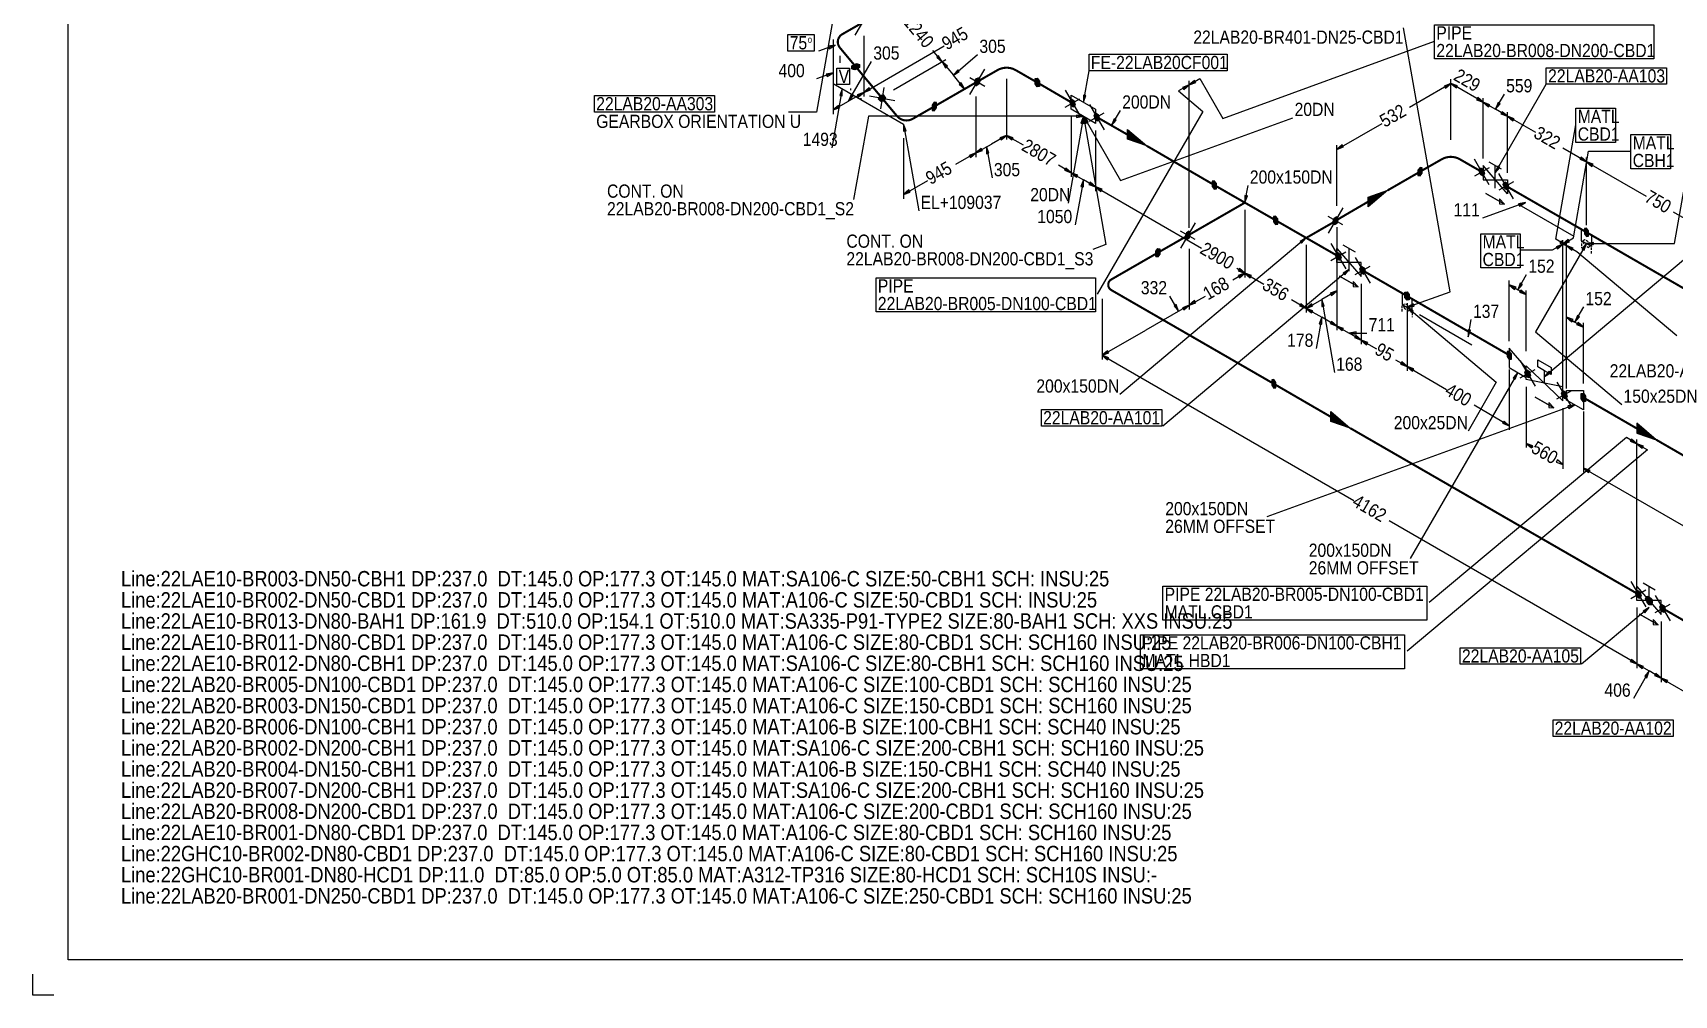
# Model space of a CAD drawing. Extents: x 0 to 841, y 0 to 594.
# Drawn here: x 0 to 465.6, y 0 to 273.1 of the extents above; entities that cross this region are included whole.
import ezdxf

# ---------------------------------------------------------------- set-up
doc = ezdxf.new("R2010")
doc.units = 0
doc.linetypes.add('GT100', pattern=[1, 0.666667, -0.333333])
doc.layers.add('TEE_150', color=7, linetype='Continuous')
doc.layers.add('TEE_200', color=7, linetype='Continuous')
doc.styles.add('ARIAL', font='arial.ttf')

msp = doc.modelspace()

# ---------------------------------------------------------------- linework, layer by layer
at = {"layer": 'ARROW', "color": 7}
for p, q in [((225.6, 269.3), (225.9, 268.6)), ((256.9, 266.6), (256.4, 266.2)), ((225, 261.4), (225.3, 260.7)), ((258.9, 263.2), (259.4, 263.6)), ((262.8, 262.1), (262.4, 262.6)), ((237.6, 256.9), (237.2, 257.5)), ((263.3, 258.9), (262.8, 258.5)), ((326.1, 257.6), (326.5, 257)), ((329.9, 259), (329.5, 259.6)), ((400.3, 258), (400.7, 257.4)), ((403.8, 257.5), (404.1, 258.1)), ((228.9, 251.9), (228.5, 252.5)), ((228.9, 255.3), (229.6, 255.2)), ((232.7, 255.2), (232.1, 255.6)), ((233.8, 255.5), (234.2, 254.9)), ((298.7, 255.3), (298, 255.4)), ((409.9, 254.7), (409.5, 254.1)), ((412.9, 252.1), (413.3, 252.7)), ((416.2, 252.9), (415.6, 253.3)), ((296, 249.7), (296, 249.1)), ((297.3, 247.5), (298, 247.4)), ((298, 247.4), (298.7, 247.5)), ((298.7, 247.5), (299.3, 247.9)), ((307.3, 248.3), (306.7, 248.7)), ((416.8, 250.7), (416.4, 250.1)), ((419.8, 248.1), (420.2, 248.7)), ((247, 245.2), (247.7, 245.3)), ((274.3, 243.3), (274.7, 242.7)), ((277.7, 242.7), (278.1, 243.3)), ((265.6, 238.3), (266, 237.7)), ((269.4, 239.7), (269, 240.3)), ((270.5, 238.8), (271.2, 238.9)), ((371.8, 240.7), (371.4, 241.3)), ((439.2, 237.8), (438.8, 237.2)), ((293, 234.7), (292.6, 234.1)), ((416.1, 234.9), (415.5, 235.3)), ((442.2, 235.2), (442.6, 235.8)), ((248.9, 227.9), (248.5, 228.5)), ((296, 232.1), (296.4, 232.7)), ((297.3, 229.5), (298, 229.4)), ((299.9, 230.7), (299.5, 230.1)), ((302.9, 228.1), (303.3, 228.7)), ((344.5, 226.8), (343.8, 226.9)), ((421.4, 224.6), (421.7, 223.9)), ((435.9, 213.8), (435.5, 214.4)), ((359.5, 213.9), (359.9, 213.4)), ((432.1, 212.4), (432.5, 211.8)), ((433.5, 214), (433.1, 213.4)), ((436.5, 211.4), (436.9, 212)), ((439.4, 211.8), (440, 211.4)), ((442.7, 213), (442.7, 213.6)), ((342.3, 206.2), (341.9, 205.6)), ((371.7, 204.9), (372.1, 204.4)), ((341.9, 204.2), (342.3, 203.6)), ((345.3, 203.6), (345.7, 204.2)), ((420.3, 200.3), (420.7, 200.9)), ((422.5, 201.7), (421.9, 202.1)), ((324.3, 196), (323.7, 195.6)), ((329.9, 196.5), (329.5, 197.1)), ((359.7, 196.2), (359.3, 195.6)), ((363.1, 195.6), (362.7, 196.2)), ((368, 199.2), (368.4, 198.6)), ((391.8, 195.5), (391.5, 196.2)), ((422.1, 200.1), (421.7, 199.5)), ((326.1, 195.1), (326.5, 194.5)), ((362.7, 193.6), (363.1, 194.2)), ((365.6, 195.4), (366.3, 195.5)), ((368.4, 191.2), (368, 190.6)), ((391.1, 193.7), (391.5, 194.2)), ((436.5, 191.1), (436.9, 191.7)), ((438.3, 190.9), (437.9, 190.3)), ((438.7, 192.5), (438.1, 192.9)), ((364.9, 190.5), (365.6, 190.4)), ((371.4, 188.6), (371.8, 189.2)), ((375.3, 187.2), (374.9, 186.6)), ((375.4, 187.6), (375.4, 188.2)), ((407.8, 188.7), (407.1, 188.8)), ((305.2, 182.3), (304.8, 182.9)), ((378.3, 184.6), (378.7, 185.2)), ((304.8, 180.3), (305.2, 180.9)), ((388.3, 179.7), (387.9, 179.1)), ((391.3, 177.1), (391.7, 177.7)), ((430.5, 176.6), (430.1, 177.1)), ((419.9, 175.2), (420.5, 174.8)), ((435.4, 167.2), (435.7, 166.5)), ((417.3, 162.9), (416.9, 162.3)), ((425.1, 155.3), (425.5, 155.9)), ((453.5, 157.8), (453.1, 157.2)), ((456.5, 155.2), (456.9, 155.8)), ((432.5, 151.9), (432.1, 151.3)), ((441.3, 148.3), (441.7, 148.9)), ((456.8, 109), (457.2, 108.5)), ((453.5, 95.3), (453.1, 94.7)), ((456.5, 92.7), (456.9, 93.3)), ((457.2, 90.5), (457.8, 90.1)), ((460.4, 91.3), (460, 90.7)), ((463.4, 88.7), (463.8, 89.3))]:
    msp.add_line(p, q, dxfattribs=at)
at = {"layer": 'ELBO', "color": 3, "const_width": 0.6, "flags": 128}
for points in [[(229.6, 272.7, 0.461677), (228.9, 268.9)], [(273.6, 262.5, -0.267941), (278.8, 262.5)], [(245.1, 249.5, 0.363175), (249.6, 248.7)], [(404.8, 237.2, 0.267941), (399.6, 237.2)], [(305.9, 203.1, 0.57736), (305.9, 200.1)]]:
    msp.add_lwpolyline(points, format="xyb", dxfattribs=at)
at = {"layer": 'FLOW', "color": 2, "flags": 128}
for points in [[(412.1, 227.5), (417.4, 224.5), (416, 226), (416, 224.6), (417.4, 224.5), (412.1, 227.5)], [(370.6, 204), (375.9, 201), (374.5, 202.5), (374.5, 201.1), (375.9, 201), (370.6, 204)], [(426.1, 169.7), (431.4, 166.7), (430, 168.2), (430, 166.8), (431.4, 166.7), (426.1, 169.7)], [(455.7, 108.1), (461, 105.1), (459.6, 106.6), (459.6, 105.2), (461, 105.1), (455.7, 108.1)]]:
    msp.add_lwpolyline(points, dxfattribs=at)
at = {"layer": 'GT_1', "flags": 128}
for points in [[(236.4, 330.4), (222.3, 250.6), (214.3, 250.6)], [(331, 260.1), (337.5, 248.8), (397.6, 270.7)], [(389.8, 195.2), (402, 199.6), (388.8, 274.5)], [(225.9, 268.6), (227.6, 269.6), (225.6, 269.3)], [(256.4, 266.2), (257.9, 264.9), (256.9, 266.6)], [(225.3, 260.7), (227, 261.7), (225, 261.4)], [(259.4, 263.6), (257.9, 264.9), (258.9, 263.2)], [(262.4, 262.6), (261.1, 261.1), (262.8, 262.1)], [(440.7, 213.3), (465.7, 213.3), (474.7, 264.5)], [(229.6, 255.2), (229.6, 257.2), (228.9, 255.3)], [(234.2, 254.9), (235.7, 256.2), (233.8, 255.5)], [(237.2, 257.5), (235.7, 256.2), (237.6, 256.9)], [(262.8, 258.5), (264.3, 257.2), (263.3, 258.9)], [(325, 256.6), (331.9, 250.8), (301.9, 198.9)], [(326.5, 257), (328, 258.3), (326.1, 257.6)], [(329.5, 259.6), (328, 258.3), (329.9, 259)], [(400.7, 257.4), (402.2, 258.7), (400.3, 258)], [(404.1, 258.1), (402.2, 258.7), (403.8, 257.5)], [(228.5, 252.5), (227, 251.2), (228.9, 251.9)], [(232.1, 255.6), (231.4, 253.7), (232.7, 255.2)], [(298, 255.4), (298, 253.4), (298.7, 255.3)], [(409.5, 254.1), (411.4, 253.4), (409.9, 254.7)], [(413.3, 252.7), (411.4, 253.4), (412.9, 252.1)], [(415.6, 253.3), (414.9, 251.4), (416.2, 252.9)], [(298, 249.4), (237, 249.4), (232.8, 225.8)], [(247.7, 245.3), (247, 247.2), (247, 245.2)], [(296, 249.1), (298, 249.4), (296, 249.7)], [(298, 247.4), (298, 249.4), (297.3, 247.5)], [(298.7, 247.5), (298, 249.4), (298, 247.4)], [(298, 249.4), (304.4, 213), (300.7, 211.6)], [(299.3, 247.9), (298, 249.4), (298.7, 247.5)], [(298, 249.4), (308.5, 231.2), (357.4, 249)], [(306.7, 248.7), (306, 246.8), (307.3, 248.3)], [(416.4, 250.1), (418.3, 249.4), (416.8, 250.7)], [(420.2, 248.7), (418.3, 249.4), (419.8, 248.1)], [(274.7, 242.7), (276.2, 244), (274.3, 243.3)], [(278.1, 243.3), (276.2, 244), (277.7, 242.7)], [(266, 237.7), (267.5, 239), (265.6, 238.3)], [(269, 240.3), (267.5, 239), (269.4, 239.7)], [(271.2, 238.9), (270.5, 240.8), (270.5, 238.8)], [(371.4, 241.3), (369.9, 240), (371.8, 240.7)], [(437, 214.9), (441.3, 239.5), (453.3, 239.5)], [(438.8, 237.2), (440.7, 236.5), (439.2, 237.8)], [(292.6, 234.1), (294.5, 233.4), (293, 234.7)], [(296.4, 232.7), (294.5, 233.4), (296, 232.1)], [(415.5, 235.3), (414.8, 233.4), (416.1, 234.9)], [(442.6, 235.8), (440.7, 236.5), (442.2, 235.2)], [(248.5, 228.5), (247, 227.2), (248.9, 227.9)], [(298, 229.4), (298, 231.4), (297.3, 229.5)], [(299.5, 230.1), (301.4, 229.4), (299.9, 230.7)], [(303.3, 228.7), (301.4, 229.4), (302.9, 228.1)], [(343.8, 226.9), (343.8, 224.9), (344.5, 226.8)], [(421.7, 223.9), (423.4, 224.9), (421.4, 224.6)], [(428.8, 175.6), (481.7, 220), (506.2, 199.4)], [(359.9, 213.4), (361.2, 214.9), (359.5, 213.9)], [(435.5, 214.4), (434, 213.1), (435.9, 213.8)], [(440.7, 213.3), (426.2, 188.2), (450.7, 167.6)], [(432.5, 211.8), (434, 213.1), (432.1, 212.4)], [(433.1, 213.4), (435, 212.7), (433.5, 214)], [(436.9, 212), (435, 212.7), (436.5, 211.4)], [(440, 211.4), (440.7, 213.3), (439.4, 211.8)], [(442.7, 213.6), (440.7, 213.3), (442.7, 213)], [(341.9, 205.6), (343.8, 204.9), (342.3, 206.2)], [(342.3, 203.6), (343.8, 204.9), (341.9, 204.2)], [(345.7, 204.2), (343.8, 204.9), (345.3, 203.6)], [(372.1, 204.4), (373.4, 205.9), (371.7, 204.9)], [(420.7, 200.9), (418.8, 201.6), (420.3, 200.3)], [(421.9, 202.1), (421.2, 200.2), (422.5, 201.7)], [(323.7, 195.6), (325, 194.1), (324.3, 196)], [(326.5, 194.5), (328, 195.8), (326.1, 195.1)], [(329.5, 197.1), (328, 195.8), (329.9, 196.5)], [(359.3, 195.6), (361.2, 194.9), (359.7, 196.2)], [(362.7, 196.2), (361.2, 194.9), (363.1, 195.6)], [(366.3, 195.5), (365.6, 197.4), (365.6, 195.4)], [(368.4, 198.6), (369.9, 199.9), (368, 199.2)], [(391.5, 196.2), (389.8, 195.2), (391.8, 195.5)], [(421.7, 199.5), (423.6, 198.8), (422.1, 200.1)], [(363.1, 194.2), (361.2, 194.9), (362.7, 193.6)], [(365.6, 190.4), (365.6, 192.4), (364.9, 190.5)], [(368, 190.6), (369.9, 189.9), (368.4, 191.2)], [(391.5, 194.2), (389.8, 195.2), (391.1, 193.7)], [(389.8, 195.2), (415.1, 174), (407.1, 160.1)], [(436.9, 191.7), (435, 192.4), (436.5, 191.1)], [(438.1, 192.9), (437.4, 191), (438.7, 192.5)], [(437.9, 190.3), (439.8, 189.6), (438.3, 190.9)], [(371.8, 189.2), (369.9, 189.9), (371.4, 188.6)], [(375.4, 188.2), (373.4, 187.9), (375.4, 187.6)], [(374.9, 186.6), (376.8, 185.9), (375.3, 187.2)], [(407.1, 188.8), (407.1, 186.8), (407.8, 188.7)], [(304.8, 182.9), (303.3, 181.6), (305.2, 182.3)], [(305.2, 180.9), (303.3, 181.6), (304.8, 180.3)], [(378.7, 185.2), (376.8, 185.9), (378.3, 184.6)], [(387.9, 179.1), (389.8, 178.4), (388.3, 179.7)], [(391.7, 177.7), (389.8, 178.4), (391.3, 177.1)], [(430.1, 177.1), (428.8, 175.6), (430.5, 176.6)], [(420.5, 174.8), (421.2, 176.7), (419.9, 175.2)], [(435.7, 166.5), (437.4, 167.5), (435.4, 167.2)], [(416.9, 162.3), (418.8, 161.6), (417.3, 162.9)], [(425.5, 155.9), (423.6, 156.6), (425.1, 155.3)], [(453.1, 157.2), (455, 156.5), (453.5, 157.8)], [(456.9, 155.8), (455, 156.5), (456.5, 155.2)], [(432.1, 151.3), (434, 150.6), (432.5, 151.9)], [(441.7, 148.9), (439.8, 149.6), (441.3, 148.3)], [(457.2, 108.5), (458.5, 110), (456.8, 109)], [(453.1, 94.7), (455, 94), (453.5, 95.3)], [(456.9, 93.3), (455, 94), (456.5, 92.7)], [(457.8, 90.1), (458.5, 92), (457.2, 90.5)], [(460, 90.7), (461.9, 90), (460.4, 91.3)], [(463.8, 89.3), (461.9, 90), (463.4, 88.7)], [(6, 0), (0, 0), (0, 6)]]:
    msp.add_lwpolyline(points, dxfattribs=at)
at = {"layer": 'MOV', "color": 2, "flags": 128}
msp.add_lwpolyline([(428.8, 173.6), (428.8, 177.2), (426.9, 178.3), (426.9, 180.3), (430.7, 178.1), (430.7, 176.1), (428.8, 177.2)], dxfattribs=at)
at = {"layer": 'OLET', "color": 2, "flags": 128}
for points in [[(440.7, 216.5), (442.1, 215.7), (442.1, 212.5), (439.3, 214.1), (439.3, 217.3), (440.7, 216.5)], [(389.8, 198.4), (388.4, 199.2), (388.4, 196), (391.2, 194.4), (391.2, 197.6), (389.8, 198.4)]]:
    msp.add_lwpolyline(points, dxfattribs=at)
at = {"layer": 'PIPE', "color": 3, "const_width": 0.6, "flags": 128}
for points in [[(235.7, 276.2), (229.6, 272.7)], [(228.9, 268.9), (233.4, 263.5)], [(233.4, 263.5), (240.6, 254.9)], [(267.5, 259), (273.6, 262.5)], [(278.8, 262.5), (284.9, 259)], [(255.7, 252.2), (267.5, 259)], [(284.9, 259), (294.5, 253.4)], [(240.6, 254.9), (245.1, 249.5)], [(249.6, 248.7), (255.7, 252.2)], [(301.4, 249.4), (310.5, 244.2)], [(316, 241), (335.1, 229.9)], [(399.6, 237.2), (393.5, 233.7)], [(411.4, 233.4), (404.8, 237.2)], [(393.5, 233.7), (384.3, 228.4)], [(440.7, 216.5), (418.3, 229.4)], [(378.8, 225.2), (369.9, 220)], [(328, 215.8), (319.1, 210.7)], [(481.2, 193.1), (440.7, 216.5)], [(319.1, 210.7), (305.9, 203.1)], [(376.8, 205.9), (389.8, 198.4)], [(305.9, 200.1), (352, 173.5)], [(389.8, 198.4), (418.8, 181.6)], [(352, 173.5), (368.2, 164.1)], [(455, 160.8), (439.8, 169.6)], [(373.7, 160.9), (455, 114)], [(518.1, 124.3), (460.5, 157.6)], [(461.9, 110), (508, 83.4)]]:
    msp.add_lwpolyline(points, dxfattribs=at)
at = {"layer": 'PL10', "color": 7, "flags": 128}
msp.add_lwpolyline([(458.5, 113), (459.2, 112.4), (459.3, 111.5), (459.2, 110.8), (458.5, 110.8), (457.8, 111.6), (457.4, 112.6), (457.8, 113.2), (458.5, 113), (458.5, 110.8)], dxfattribs=at)
at = {"layer": 'PL2', "color": 7, "flags": 128}
for points in [[(237.4, 279.6), (233.2, 272.4)], [(227, 271.2), (227, 258.7)], [(235.7, 272.2), (235.7, 255)], [(235.7, 272.2), (235.7, 255)], [(227.6, 269.6), (222.9, 267.9)], [(227, 267.2), (227, 250)], [(229, 264.6), (229, 266.6)], [(235.7, 256.2), (258.5, 269.4)], [(244.1, 256.9), (259, 265.5)], [(244.1, 256.9), (259, 265.5)], [(257.9, 264.9), (255.3, 268.1)], [(261.1, 261.1), (268, 266.9)], [(227, 261.7), (222.3, 260)], [(231.4, 253.7), (237.9, 265)], [(232.3, 263.6), (234.5, 263.6)], [(232.3, 263.4), (234.5, 263.4)], [(232.3, 263.2), (234.314, 263.2)], [(232.3, 263), (233.943, 263)], [(232.486, 263.8), (234.5, 263.8)], [(232.6, 262.8), (233.571, 262.8)], [(232.857, 264), (234.5, 264)], [(233.229, 264.2), (234.2, 264.2)], [(257.9, 264.9), (261.1, 261.1)], [(264.3, 257.2), (261.1, 261.1)], [(265.8, 255.6), (270, 262.8)], [(298, 253.4), (299.6, 262.3)], [(229.6, 257.2), (226.6, 240.5)], [(227, 258.7), (247, 247.2)], [(235.7, 256.2), (231.4, 253.7)], [(232, 256.8), (232, 257.3)], [(241.4, 257.6), (240.4, 251.5)], [(250.5, 249.2), (265.4, 257.8)], [(265.8, 260.4), (270, 258)], [(267.1, 258.8), (268.4, 258.8)], [(267.167, 259), (268.467, 259)], [(267.2, 258.6), (268.333, 258.6)], [(267.233, 259.2), (268.533, 259.2)], [(267.3, 259.4), (268.6, 259.4)], [(267.3, 258.4), (268.14, 258.4)], [(267.367, 259.6), (268.667, 259.6)], [(267.433, 259.8), (268.643, 259.8)], [(267.5, 260), (268.529, 260)], [(267.9, 260.2), (268.414, 260.2)], [(276.2, 260), (276.2, 242.8)], [(276.2, 260), (276.2, 242.8)], [(284.3, 260), (285.05, 260)], [(284.3, 259.8), (285.2, 259.8)], [(284.3, 259.6), (285.35, 259.6)], [(284.3, 259.4), (285.5, 259.4)], [(284.3, 259.2), (285.5, 259.2)], [(284.3, 259), (285.5, 259)], [(284.3, 258.8), (285.5, 258.8)], [(284.3, 258.6), (285.5, 258.6)], [(284.45, 258.4), (285.5, 258.4)], [(284.6, 258.2), (285.5, 258.2)], [(284.75, 258), (285.5, 258)], [(292.8, 256.8), (297, 249.6)], [(328, 258.3), (325, 256.6)], [(328, 258.3), (331, 260.1)], [(328, 217.8), (328, 259.5)], [(328, 217.8), (328, 259.5)], [(402.2, 258.7), (390.5, 251.9)], [(402.2, 242.7), (402.2, 259.9)], [(402.2, 242.7), (402.2, 259.9)], [(402.2, 258.7), (403.5, 258)], [(411.4, 253.4), (403.5, 258)], [(414.8, 233.4), (429.3, 258.5)], [(227, 251.2), (231.4, 253.7)], [(235, 254.1), (235, 254.6)], [(237.3, 255.2), (244.5, 253.9)], [(239.8, 254.4), (241.875, 254.4)], [(239.911, 254.6), (242, 254.6)], [(239.971, 254.2), (241.75, 254.2)], [(240.022, 254.8), (241.85, 254.8)], [(240.133, 255), (241.7, 255)], [(240.143, 254), (241.625, 254)], [(240.244, 255.2), (241.55, 255.2)], [(240.314, 253.8), (241.5, 253.8)], [(255.1, 252.6), (256.3, 252.6)], [(255.1, 252.4), (256.3, 252.4)], [(255.1, 252.2), (256.3, 252.2)], [(255.1, 252), (256.3, 252)], [(255.1, 251.8), (256.3, 251.8)], [(255.1, 251.6), (256.15, 251.6)], [(255.25, 252.8), (256.3, 252.8)], [(255.4, 253), (256.3, 253)], [(255.55, 253.2), (256.3, 253.2)], [(267.5, 255), (267.5, 237.8)], [(267.5, 255), (267.5, 237.8)], [(292.8, 252), (297, 254.4)], [(294.1, 253.6), (295.4, 253.6)], [(294.167, 253.4), (295.467, 253.4)], [(294.2, 253.8), (295.333, 253.8)], [(294.233, 253.2), (295.533, 253.2)], [(294.3, 254), (295.14, 254)], [(294.3, 253), (295.6, 253)], [(294.367, 252.8), (295.667, 252.8)], [(294.433, 252.6), (295.643, 252.6)], [(294.5, 252.4), (295.529, 252.4)], [(294.9, 252.2), (295.414, 252.2)], [(299.7, 252.8), (303.9, 245.6)], [(411.4, 237.4), (411.4, 254.6)], [(411.4, 237.4), (411.4, 254.6)], [(411.4, 253.4), (414.9, 251.4)], [(414.9, 251.4), (417.4, 255.7)], [(247, 247.2), (251.3, 222.6)], [(255.1, 251.4), (256, 251.4)], [(255.1, 251.2), (255.85, 251.2)], [(298, 249.4), (293.7, 224.8)], [(294.5, 249.4), (294.5, 232.2)], [(294.5, 249.4), (294.5, 232.2)], [(299.7, 248), (303.9, 250.4)], [(301, 249.6), (302.3, 249.6)], [(301.067, 249.4), (302.367, 249.4)], [(301.1, 249.8), (302.233, 249.8)], [(301.133, 249.2), (302.433, 249.2)], [(301.2, 250), (302.04, 250)], [(301.2, 249), (302.5, 249)], [(301.267, 248.8), (302.567, 248.8)], [(301.333, 248.6), (302.543, 248.6)], [(301.4, 248.4), (302.429, 248.4)], [(301.8, 248.2), (302.314, 248.2)], [(306, 246.8), (308.5, 251.1)], [(369.9, 240), (382.7, 247.4)], [(418.3, 249.4), (414.9, 251.4)], [(418.3, 233.4), (418.3, 250.6)], [(418.3, 233.4), (418.3, 250.6)], [(418.3, 249.4), (426.2, 244.9)], [(432, 214.5), (437.7, 247)], [(247, 243.2), (247, 226)], [(276.2, 244), (271.9, 241.5)], [(276.2, 244), (280.9, 241.3)], [(301.4, 245.4), (301.4, 228.2)], [(301.4, 245.4), (301.4, 228.2)], [(267.5, 239), (261.7, 235.7)], [(267.5, 239), (271.9, 241.5)], [(270.5, 240.8), (272.1, 231.9)], [(369.9, 224), (369.9, 241.2)], [(440.7, 236.5), (434, 240.4)], [(440.7, 220.5), (440.7, 237.7)], [(440.7, 218.5), (440.7, 237.7)], [(294.5, 233.4), (290.9, 235.5)], [(294.5, 233.4), (298, 231.4)], [(392.9, 234), (394.1, 234)], [(392.9, 233.8), (394.1, 233.8)], [(392.9, 233.6), (394.1, 233.6)], [(392.9, 233.4), (394.1, 233.4)], [(392.9, 233.2), (394.025, 233.2)], [(392.9, 233), (393.875, 233)], [(392.9, 232.8), (393.725, 232.8)], [(392.975, 234.2), (394.1, 234.2)], [(393.125, 234.4), (394.1, 234.4)], [(393.275, 234.6), (394.1, 234.6)], [(393.425, 234.8), (394.1, 234.8)], [(413.1, 230), (408.9, 237.2)], [(413.1, 234.8), (408.9, 232.4)], [(410.233, 234), (411.533, 234)], [(410.257, 234.2), (411.467, 234.2)], [(410.3, 233.8), (411.6, 233.8)], [(410.367, 233.6), (411.667, 233.6)], [(410.371, 234.4), (411.4, 234.4)], [(410.433, 233.4), (411.733, 233.4)], [(410.486, 234.6), (411, 234.6)], [(410.5, 233.2), (411.8, 233.2)], [(410.567, 233), (411.7, 233)], [(410.76, 232.8), (411.6, 232.8)], [(416.6, 234.4), (413.1, 236.4)], [(414.8, 229), (414.8, 235.4)], [(420, 226), (415.8, 233.2)], [(440.7, 236.5), (457.6, 226.7)], [(247, 227.2), (253.9, 231.2)], [(298, 231.4), (295.7, 218.6)], [(301.4, 229.4), (298, 231.4)], [(301.4, 229.4), (331.5, 212)], [(334.5, 231), (335.175, 231)], [(334.5, 230.8), (335.325, 230.8)], [(334.5, 230.6), (335.475, 230.6)], [(334.5, 230.4), (335.625, 230.4)], [(334.5, 230.2), (335.7, 230.2)], [(334.5, 230), (335.7, 230)], [(334.5, 229.8), (335.7, 229.8)], [(334.5, 229.6), (335.7, 229.6)], [(334.575, 229.4), (335.7, 229.4)], [(334.725, 229.2), (335.7, 229.2)], [(334.875, 229), (335.7, 229)], [(335.025, 228.8), (335.7, 228.8)], [(343.8, 224.9), (344.7, 229.8)], [(392.9, 232.6), (393.575, 232.6)], [(420, 230.8), (415.8, 228.4)], [(417.133, 230), (418.433, 230)], [(417.157, 230.2), (418.367, 230.2)], [(417.2, 229.8), (418.5, 229.8)], [(417.267, 229.6), (418.567, 229.6)], [(417.271, 230.4), (418.3, 230.4)], [(417.333, 229.4), (418.633, 229.4)], [(417.386, 230.6), (417.9, 230.6)], [(417.4, 229.2), (418.7, 229.2)], [(417.467, 229), (418.6, 229)], [(417.66, 228.8), (418.5, 228.8)], [(423.4, 224.9), (411.2, 220.5)], [(437.2, 218.5), (422.3, 227.1)], [(437.2, 215.3), (422.3, 223.9)], [(329.7, 219.2), (325.5, 212)], [(343.8, 222.9), (343.8, 203.7)], [(343.8, 222.9), (343.8, 203.7)], [(343.8, 222.9), (343.8, 203.7)], [(351.9, 221), (352.575, 221)], [(351.9, 220.8), (352.725, 220.8)], [(351.9, 220.6), (352.875, 220.6)], [(351.9, 220.4), (353.025, 220.4)], [(351.9, 220.2), (353.1, 220.2)], [(351.9, 220), (353.1, 220)], [(351.9, 219.8), (353.1, 219.8)], [(351.9, 219.6), (353.1, 219.6)], [(351.975, 219.4), (353.1, 219.4)], [(352.125, 219.2), (353.1, 219.2)], [(352.275, 219), (353.1, 219)], [(371.6, 223.4), (367.4, 216.2)], [(371.6, 218.6), (367.4, 221)], [(368.733, 219.4), (370.033, 219.4)], [(368.757, 219.2), (369.967, 219.2)], [(368.8, 219.6), (370.1, 219.6)], [(368.867, 219.8), (370.167, 219.8)], [(368.871, 219), (369.9, 219)], [(368.933, 220), (370.233, 220)], [(369, 220.2), (370.3, 220.2)], [(369.067, 220.4), (370.2, 220.4)], [(369.26, 220.6), (370.1, 220.6)], [(481.2, 213.1), (465.4, 222.2)], [(361.2, 214.9), (308.3, 170.5)], [(329.7, 214.4), (325.5, 216.8)], [(326.833, 215.2), (328.133, 215.2)], [(326.857, 215), (328.067, 215)], [(326.9, 215.4), (328.2, 215.4)], [(326.967, 215.6), (328.267, 215.6)], [(326.971, 214.8), (328, 214.8)], [(327.033, 215.8), (328.333, 215.8)], [(327.086, 214.6), (327.6, 214.6)], [(327.1, 216), (328.4, 216)], [(327.167, 216.2), (328.3, 216.2)], [(327.36, 216.4), (328.2, 216.4)], [(352.425, 218.8), (353.1, 218.8)], [(368.986, 218.8), (369.5, 218.8)], [(369.9, 217.9), (369.9, 198.7)], [(435, 212.7), (432, 214.5)], [(434, 213.1), (437, 214.9)], [(434, 172.6), (434, 214.3)], [(434, 172.6), (434, 214.3)], [(440.1, 217.6), (440.775, 217.6)], [(440.1, 217.4), (440.925, 217.4)], [(440.1, 217.2), (441.075, 217.2)], [(440.1, 217), (441.225, 217)], [(440.1, 216.8), (441.3, 216.8)], [(440.1, 216.6), (441.3, 216.6)], [(440.1, 216.4), (441.3, 216.4)], [(440.1, 216.2), (441.3, 216.2)], [(440.175, 216), (441.3, 216)], [(440.325, 215.8), (441.3, 215.8)], [(440.475, 215.6), (441.3, 215.6)], [(440.625, 215.4), (441.3, 215.4)], [(318.5, 211), (319.7, 211)], [(318.5, 210.8), (319.7, 210.8)], [(318.5, 210.6), (319.7, 210.6)], [(318.5, 210.4), (319.7, 210.4)], [(318.5, 210.2), (319.625, 210.2)], [(318.5, 210), (319.475, 210)], [(318.5, 209.8), (319.325, 209.8)], [(318.5, 209.6), (319.175, 209.6)], [(318.575, 211.2), (319.7, 211.2)], [(318.725, 211.4), (319.7, 211.4)], [(318.875, 211.6), (319.7, 211.6)], [(319.025, 211.8), (319.7, 211.8)], [(328, 211.8), (328, 194.6)], [(328, 211.8), (328, 194.6)], [(361.2, 212.9), (361.2, 193.7)], [(361.2, 212.9), (361.2, 193.7)], [(361.2, 212.9), (361.2, 193.7)], [(368.2, 213.3), (372.4, 206.1)], [(368.2, 208.5), (372.4, 210.9)], [(369.533, 210), (370.833, 210)], [(369.55, 210.2), (370.767, 210.2)], [(369.6, 209.8), (370.9, 209.8)], [(369.65, 210.4), (370.7, 210.4)], [(369.667, 209.6), (370.967, 209.6)], [(369.75, 210.6), (370.38, 210.6)], [(371.6, 212.9), (375.1, 210.9)], [(373.4, 205.5), (373.4, 211.9)], [(431, 211.4), (422, 211.4)], [(434, 213.1), (431, 211.4)], [(435, 172.2), (435, 213.9)], [(435, 172.2), (435, 213.9)], [(435, 212.7), (438, 211)], [(438, 211), (466.3, 187.2)], [(373.4, 205.9), (320.5, 161.5)], [(343.8, 204.9), (340.4, 202.9)], [(343.8, 204.9), (341.5, 206.2)], [(343.8, 204.9), (349.2, 201.8)], [(369.733, 209.4), (371.033, 209.4)], [(369.8, 209.2), (371.1, 209.2)], [(369.867, 209), (370.986, 209)], [(369.9, 205.9), (369.9, 188.7)], [(369.9, 205.9), (369.9, 188.7)], [(370.1, 208.8), (370.871, 208.8)], [(375.1, 209.3), (379.3, 202.1)], [(375.1, 204.5), (379.3, 206.9)], [(376.433, 206), (377.733, 206)], [(376.45, 206.2), (377.667, 206.2)], [(376.5, 205.8), (377.8, 205.8)], [(376.55, 206.4), (377.6, 206.4)], [(376.567, 205.6), (377.867, 205.6)], [(376.633, 205.4), (377.933, 205.4)], [(376.65, 206.6), (377.28, 206.6)], [(376.7, 205.2), (378, 205.2)], [(376.767, 205), (377.886, 205)], [(376.8, 201.9), (376.8, 184.7)], [(376.8, 201.9), (376.8, 184.7)], [(377, 204.8), (377.771, 204.8)], [(418.8, 185.6), (418.8, 202.8)], [(418.8, 201.6), (421.2, 200.2)], [(421.2, 200.2), (423.7, 204.5)], [(423.6, 198.8), (421.2, 200.2)], [(303.3, 197.6), (303.3, 180.4)], [(303.3, 197.6), (303.3, 180.4)], [(328, 195.8), (315.7, 188.7)], [(325, 194.1), (322.5, 198.4)], [(328, 195.8), (332.6, 198.4)], [(361.2, 194.9), (357, 197.3)], [(361.2, 194.9), (365.6, 197.4)], [(369.9, 199.9), (365.6, 197.4)], [(365.6, 197.4), (369.2, 176.7)], [(389.2, 199.4), (389.95, 199.4)], [(389.2, 199.2), (390.1, 199.2)], [(389.2, 199), (390.25, 199)], [(389.2, 198.8), (390.4, 198.8)], [(389.2, 198.6), (390.4, 198.6)], [(389.2, 198.4), (390.4, 198.4)], [(389.2, 198.2), (390.4, 198.2)], [(389.2, 198), (390.4, 198)], [(389.35, 197.8), (390.4, 197.8)], [(389.5, 197.6), (390.4, 197.6)], [(389.65, 197.4), (390.4, 197.4)], [(389.8, 196.4), (389.8, 177.2)], [(393.3, 196.4), (408.2, 187.8)], [(423.6, 182.8), (423.6, 200)], [(361.2, 194.9), (365.6, 192.4)], [(365.6, 192.4), (364, 183.5)], [(369.9, 189.9), (365.6, 192.4)], [(389.8, 194.4), (389.8, 177.2)], [(393.3, 193.2), (408.2, 184.6)], [(407.1, 186.8), (408, 191.7)], [(435, 176.4), (435, 193.6)], [(435, 192.4), (437.4, 191)], [(437.4, 191), (439.9, 195.3)], [(439.8, 189.6), (437.4, 191)], [(303.3, 181.6), (315.7, 188.7)], [(369.9, 189.9), (373.4, 187.9)], [(376.8, 185.9), (373.4, 187.9)], [(373.4, 187.9), (378.4, 187.9)], [(439.8, 173.6), (439.8, 190.8)], [(303.3, 181.6), (374.7, 140.4)], [(376.8, 185.9), (381.1, 183.4)], [(418.2, 182.6), (418.95, 182.6)], [(418.2, 182.4), (419.1, 182.4)], [(418.2, 182.2), (419.25, 182.2)], [(418.2, 182), (419.4, 182)], [(418.2, 181.8), (419.4, 181.8)], [(418.2, 181.6), (419.4, 181.6)], [(389.8, 178.4), (386.6, 180.2)], [(389.8, 178.4), (401, 171.9)], [(418.2, 181.4), (419.4, 181.4)], [(418.2, 181.2), (419.4, 181.2)], [(418.35, 181), (419.4, 181)], [(418.5, 180.8), (419.4, 180.8)], [(418.65, 180.6), (419.4, 180.6)], [(418.8, 177.6), (418.8, 160.4)], [(421.9, 180), (426.1, 172.8)], [(421.9, 175.2), (426.1, 177.6)], [(423.3, 177), (424.433, 177)], [(423.4, 177.2), (424.24, 177.2)], [(351.4, 174.6), (352.075, 174.6)], [(351.4, 174.4), (352.225, 174.4)], [(351.4, 174.2), (352.375, 174.2)], [(351.4, 174), (352.525, 174)], [(351.4, 173.8), (352.6, 173.8)], [(351.4, 173.6), (352.6, 173.6)], [(351.4, 173.4), (352.6, 173.4)], [(351.4, 173.2), (352.6, 173.2)], [(351.475, 173), (352.6, 173)], [(351.625, 172.8), (352.6, 172.8)], [(351.775, 172.6), (352.6, 172.6)], [(351.925, 172.4), (352.6, 172.4)], [(421.2, 176.7), (390.7, 123.9)], [(423.2, 176.8), (424.5, 176.8)], [(423.267, 176.6), (424.567, 176.6)], [(423.333, 176.4), (424.633, 176.4)], [(423.4, 176.2), (424.7, 176.2)], [(423.467, 176), (424.767, 176)], [(423.533, 175.8), (424.743, 175.8)], [(423.6, 175.6), (424.629, 175.6)], [(423.6, 172.6), (423.6, 155.4)], [(424, 175.4), (424.514, 175.4)], [(432.3, 174), (436.5, 166.8)], [(432.3, 169.2), (436.5, 171.6)], [(433.6, 170.8), (434.9, 170.8)], [(433.667, 170.6), (434.967, 170.6)], [(433.7, 171), (434.833, 171)], [(433.733, 170.4), (435.033, 170.4)], [(433.8, 171.2), (434.64, 171.2)], [(433.8, 170.2), (435.1, 170.2)], [(433.867, 170), (435.167, 170)], [(433.933, 169.8), (435.143, 169.8)], [(434, 169.6), (435.029, 169.6)], [(434.4, 169.4), (434.914, 169.4)], [(439.2, 170.6), (439.95, 170.6)], [(439.2, 170.4), (440.1, 170.4)], [(439.2, 170.2), (440.25, 170.2)], [(439.2, 170), (440.4, 170)], [(439.2, 169.8), (440.4, 169.8)], [(439.2, 169.6), (440.4, 169.6)], [(439.2, 169.4), (440.4, 169.4)], [(439.2, 169.2), (440.4, 169.2)], [(439.35, 169), (440.4, 169)], [(439.5, 168.8), (440.4, 168.8)], [(439.65, 168.6), (440.4, 168.6)], [(437.4, 167.5), (350, 135.7)], [(418.8, 161.6), (408.8, 167.4)], [(434, 166.6), (434, 149.4)], [(439.8, 165.6), (439.8, 148.4)], [(452, 158.3), (396.1, 111.4)], [(455, 156.5), (452, 158.3)], [(458, 154.8), (389.8, 97.6)], [(423.6, 156.6), (425.5, 155.5)], [(455, 116), (455, 157.7)], [(455, 116), (455, 157.7)], [(455, 156.5), (458, 154.8)], [(434, 150.6), (433.3, 151)], [(439.8, 149.6), (475.6, 128.9)], [(455, 94), (384.7, 134.6)], [(453.3, 117.4), (457.5, 110.2)], [(456.8, 117), (460.2, 115)], [(453.3, 112.6), (457.5, 115)], [(454.6, 114.2), (455.9, 114.2)], [(454.667, 114), (455.967, 114)], [(454.7, 114.4), (455.833, 114.4)], [(454.733, 113.8), (456.033, 113.8)], [(454.8, 114.6), (455.64, 114.6)], [(454.8, 113.6), (456.1, 113.6)], [(454.867, 113.4), (456.167, 113.4)], [(454.933, 113.2), (456.143, 113.2)], [(455, 113), (456.029, 113)], [(455.4, 112.8), (455.914, 112.8)], [(459.3, 111.5), (457.4, 112.6)], [(459.2, 110.8), (457.8, 113.2)], [(459.2, 112.4), (457.8, 111.6)], [(458.8, 110.8), (458.1, 113)], [(458.8, 112.6), (458.1, 111.2)], [(458.5, 112), (458.5, 116)], [(460.2, 113.4), (464.4, 106.2)], [(458.5, 110), (439.3, 93.9)], [(455, 110), (455, 92.8)], [(455, 110), (455, 92.8)], [(460.2, 108.6), (464.4, 111)], [(461.5, 110.2), (462.8, 110.2)], [(461.567, 110), (462.867, 110)], [(461.6, 110.4), (462.733, 110.4)], [(461.633, 109.8), (462.933, 109.8)], [(461.7, 110.6), (462.54, 110.6)], [(461.7, 109.6), (463, 109.6)], [(461.767, 109.4), (463.067, 109.4)], [(461.833, 109.2), (463.043, 109.2)], [(461.9, 109), (462.929, 109)], [(462.3, 108.8), (462.814, 108.8)], [(461.9, 106), (461.9, 88.8)], [(461.9, 106), (461.9, 88.8)], [(455, 94), (458.5, 92)], [(458.5, 92), (454, 84.2)], [(461.9, 90), (458.5, 92)], [(461.9, 90), (482.9, 77.9)]]:
    msp.add_lwpolyline(points, dxfattribs=at)
at = {"layer": 'PL26', "flags": 128}
for points in [[(384.3, 228.4), (378.8, 223.7), (378.8, 226.5), (384.3, 228.4), (378.8, 223.9), (378.8, 226.4), (383.8, 228.1), (378.8, 224), (378.8, 226.3), (383.3, 227.8), (378.8, 224.2), (378.8, 226.1), (382.8, 227.5), (378.8, 224.4), (378.8, 225.9), (382.2, 227.2), (378.8, 224.6), (378.8, 225.7), (381.7, 226.9), (378.8, 224.8), (378.8, 225.5), (381.2, 226.6), (378.8, 225), (378.8, 225.3), (380.6, 226.3), (378.8, 225.2)], [(460.5, 157.6), (455, 162.3), (455, 159.5), (460.5, 157.6), (455, 162.1), (455, 159.6), (460, 157.9), (455, 162), (455, 159.7), (459.5, 158.2), (455, 161.8), (455, 159.9), (459, 158.5), (455, 161.6), (455, 160.1), (458.4, 158.8), (455, 161.4), (455, 160.3), (457.9, 159.1), (455, 161.2), (455, 160.5), (457.4, 159.4), (455, 161), (455, 160.7), (456.8, 159.7), (455, 160.8)]]:
    msp.add_lwpolyline(points, dxfattribs=at)
at = {"layer": 'PL27', "flags": 128}
for points in [[(310.5, 244.2), (310.5, 245.7), (316, 241), (310.5, 242.9), (310.5, 245.5), (315.5, 241.3), (310.5, 243), (310.5, 245.4), (314.9, 241.6), (310.5, 243.1), (310.5, 245.2), (314.4, 242), (310.5, 243.3), (310.5, 245), (313.9, 242.2), (310.5, 243.5), (310.5, 244.8), (313.3, 242.6), (310.5, 243.7), (310.5, 244.6), (312.9, 242.8), (310.5, 243.9), (310.5, 244.4), (312.3, 243.2), (310.5, 244.1), (310.5, 244.2), (316, 241)], [(368.2, 164.1), (368.2, 165.6), (373.7, 160.9), (368.2, 162.8), (368.2, 165.4), (373.2, 161.2), (368.2, 162.9), (368.2, 165.3), (372.6, 161.5), (368.2, 163), (368.2, 165.1), (372.1, 161.9), (368.2, 163.2), (368.2, 164.9), (371.6, 162.1), (368.2, 163.4), (368.2, 164.7), (371, 162.5), (368.2, 163.6), (368.2, 164.5), (370.6, 162.7), (368.2, 163.8), (368.2, 164.3), (370, 163.1), (368.2, 164), (368.2, 164.1), (373.7, 160.9)]]:
    msp.add_lwpolyline(points, dxfattribs=at)
at = {"layer": 'PL4', "color": 7, "linetype": 'GT100', "flags": 128}
for points in [[(442.1, 210.5), (442.1, 212.5), (439.3, 214.1), (439.3, 212.1)], [(388.4, 194), (388.4, 196), (391.2, 194.4), (391.2, 192.4)]]:
    msp.add_lwpolyline(points, dxfattribs=at)
at = {"layer": 'PL5', "color": 7, "flags": 128}
for points in [[(214.2, 272.6), (221.6, 272.6), (221.6, 267.9), (214.2, 267.9), (214.2, 272.6)], [(228.1, 263.1), (231.6, 263.1), (231.6, 258.4), (228.1, 258.4), (228.1, 263.1)], [(437.7, 251.7), (448.9, 251.7), (448.9, 242), (437.7, 242), (437.7, 251.7)], [(453.3, 244.2), (464.5, 244.2), (464.5, 234.5), (453.3, 234.5), (453.3, 244.2)], [(410.7, 216.1), (421.9, 216.1), (421.9, 206.4), (410.7, 206.4), (410.7, 216.1)]]:
    msp.add_lwpolyline(points, dxfattribs=at)
at = {"layer": 'REDU', "color": 2, "flags": 128}
for points in [[(418.8, 181.6), (418.8, 178.1), (423.6, 175.3), (423.6, 178), (418.8, 183.6), (418.8, 181.6)], [(439.8, 169.6), (439.8, 166.1), (435, 168.9), (435, 171.6), (439.8, 171.6), (439.8, 169.6)]]:
    msp.add_lwpolyline(points, dxfattribs=at)
at = {"layer": 'spoolno', "color": 7, "flags": 128}
for points in [[(10, 584), (831, 584), (831, 10), (10, 10), (10, 584)], [(397.6, 275.4), (459.8, 275.4), (459.8, 265.7), (397.6, 265.7), (397.6, 275.4)], [(299.6, 267), (338.8, 267), (338.8, 262.3), (299.6, 262.3), (299.6, 267)], [(429.3, 263.2), (463.4, 263.2), (463.4, 258.5), (429.3, 258.5), (429.3, 263.2)], [(159.3, 255.3), (193.4, 255.3), (193.4, 250.6), (159.3, 250.6), (159.3, 255.3)], [(239.2, 203.6), (301.4, 203.6), (301.4, 193.9), (239.2, 193.9), (239.2, 203.6)], [(286.1, 166.2), (320.2, 166.2), (320.2, 161.5), (286.1, 161.5), (286.1, 166.2)], [(320.5, 116.1), (395.4, 116.1), (395.4, 106.4), (320.5, 106.4), (320.5, 116.1)], [(314.2, 102.3), (389.1, 102.3), (389.1, 92.6), (314.2, 92.6), (314.2, 102.3)], [(404.9, 98.6), (439, 98.6), (439, 93.9), (404.9, 93.9), (404.9, 98.6)], [(431.2, 78.1), (465.3, 78.1), (465.3, 73.4), (431.2, 73.4), (431.2, 78.1)]]:
    msp.add_lwpolyline(points, dxfattribs=at)
at = {"layer": 'TEE_150', "color": 2, "const_width": 0.6, "flags": 128}
for points in [[(343.8, 224.9), (352.5, 219.9)], [(352.5, 219.9), (361.2, 214.9)]]:
    msp.add_lwpolyline(points, dxfattribs=at)
at = {"layer": 'TEE_200', "color": 2, "const_width": 0.6, "flags": 128}
for points in [[(335.1, 229.9), (343.8, 224.9)], [(343.8, 224.9), (328, 215.8)], [(361.2, 214.9), (369.9, 219.9)], [(361.2, 214.9), (369.9, 209.9)]]:
    msp.add_lwpolyline(points, dxfattribs=at)
at = {"layer": 'VALV', "color": 2, "flags": 128}
for points in [[(294.5, 253.4), (294.5, 255.4), (301.4, 251.4), (301.4, 247.4), (294.5, 251.4), (294.5, 253.4)], [(418.3, 229.4), (418.3, 227.4), (411.4, 235.4), (411.4, 231.4), (418.3, 231.4), (418.3, 229.4)], [(369.9, 209.9), (369.9, 211.9), (376.8, 203.9), (376.8, 207.9), (369.9, 207.9), (369.9, 209.9)], [(423.6, 176.6), (423.6, 178.6), (434, 168.7), (434, 172.6), (423.6, 174.7), (423.6, 176.6)], [(455, 114), (455, 116), (461.9, 108), (461.9, 112), (455, 112), (455, 114)]]:
    msp.add_lwpolyline(points, dxfattribs=at)
at = {"layer": 'weld', "color": 2, "flags": 128}
for points in [[(233.2, 262.6), (232.3, 262.9), (232.3, 263.7), (233.6, 264.4), (234.5, 264.1), (234.5, 263.3), (233.2, 262.6)], [(267.5, 260), (268.3, 260.4), (268.7, 259.7), (268.3, 258.5), (267.5, 258), (267.1, 258.8), (267.5, 260)], [(285.5, 257.9), (284.9, 257.8), (284.3, 258.6), (284.3, 260.1), (284.9, 260.2), (285.5, 259.4), (285.5, 257.9)], [(239.8, 254.4), (240.4, 253.7), (241.5, 253.8), (242, 254.6), (241.4, 255.4), (240.3, 255.3), (239.8, 254.4)], [(256.3, 253.3), (255.7, 253.4), (255.1, 252.6), (255.1, 251.1), (255.7, 251), (256.3, 251.8), (256.3, 253.3)], [(294.5, 254.4), (295.3, 253.9), (295.7, 252.7), (295.3, 252), (294.5, 252.4), (294.1, 253.6), (294.5, 254.4)], [(301.4, 250.4), (302.2, 249.9), (302.6, 248.7), (302.2, 248), (301.4, 248.4), (301, 249.6), (301.4, 250.4)], [(392.9, 232.6), (393.5, 232.5), (394.1, 233.3), (394.1, 234.8), (393.5, 234.9), (392.9, 234.1), (392.9, 232.6)], [(411.4, 232.4), (410.6, 232.9), (410.2, 234.1), (410.6, 234.8), (411.4, 234.4), (411.8, 233.2), (411.4, 232.4)], [(335.7, 230.3), (335.1, 231.1), (334.5, 231), (334.5, 229.5), (335.1, 228.7), (335.7, 228.8), (335.7, 230.3)], [(418.3, 228.4), (417.5, 228.9), (417.1, 230.1), (417.5, 230.8), (418.3, 230.4), (418.7, 229.2), (418.3, 228.4)], [(353.1, 220.3), (352.5, 221.1), (351.9, 221), (351.9, 219.5), (352.5, 218.7), (353.1, 218.8), (353.1, 220.3)], [(369.9, 219), (369.1, 218.6), (368.7, 219.3), (369.1, 220.5), (369.9, 221), (370.3, 220.2), (369.9, 219)], [(328, 216.8), (327.2, 216.3), (326.8, 215.1), (327.2, 214.4), (328, 214.8), (328.4, 216), (328, 216.8)], [(440.1, 216.1), (440.7, 215.3), (441.3, 215.4), (441.3, 216.9), (440.7, 217.7), (440.1, 217.6), (440.1, 216.1)], [(318.5, 211.1), (319.1, 211.9), (319.7, 211.8), (319.7, 210.3), (319.1, 209.5), (318.5, 209.6), (318.5, 211.1)], [(369.9, 210.9), (370.7, 210.4), (371.1, 209.2), (370.7, 208.5), (369.9, 208.9), (369.5, 210.1), (369.9, 210.9)], [(376.8, 206.9), (377.6, 206.4), (378, 205.2), (377.6, 204.5), (376.8, 204.9), (376.4, 206.1), (376.8, 206.9)], [(390.4, 197.3), (389.8, 197.2), (389.2, 198), (389.2, 199.5), (389.8, 199.6), (390.4, 198.8), (390.4, 197.3)], [(419.4, 182), (418.8, 182.8), (418.2, 182.7), (418.2, 181.2), (418.8, 180.4), (419.4, 180.5), (419.4, 182)], [(423.6, 177.6), (424.4, 177.1), (424.8, 175.9), (424.4, 175.2), (423.6, 175.6), (423.2, 176.8), (423.6, 177.6)], [(352.6, 173.9), (352, 174.7), (351.4, 174.6), (351.4, 173.1), (352, 172.3), (352.6, 172.4), (352.6, 173.9)], [(434, 171.6), (434.8, 171.1), (435.2, 169.9), (434.8, 169.2), (434, 169.6), (433.6, 170.8), (434, 171.6)], [(439.2, 170.7), (439.8, 170.8), (440.4, 170), (440.4, 168.5), (439.8, 168.4), (439.2, 169.2), (439.2, 170.7)], [(455, 115), (455.8, 114.5), (456.2, 113.3), (455.8, 112.6), (455, 113), (454.6, 114.2), (455, 115)], [(461.9, 111), (462.7, 110.5), (463.1, 109.3), (462.7, 108.6), (461.9, 109), (461.5, 110.2), (461.9, 111)]]:
    msp.add_lwpolyline(points, dxfattribs=at)
at = {"layer": 'weld', "color": 2, "linetype": 'GT100', "flags": 128}
for points in [[(441.3, 212.2), (441.8, 212.7), (441.3, 213.7), (440.1, 214.4), (439.6, 213.9), (440.1, 212.9), (441.3, 212.2)], [(389.2, 194.8), (388.7, 195.8), (389.2, 196.3), (390.4, 195.6), (390.9, 194.6), (390.4, 194.1), (389.2, 194.8)]]:
    msp.add_lwpolyline(points, dxfattribs=at)

# ---------------------------------------------------------------- texts
at = {"layer": 'ELEV', "color": 2, "style": 'ARIAL', "width": 0.85}
msp.add_text('EL+109037', height=3.75, dxfattribs=at).set_placement((251.8, 223.1))
at = {"layer": 'FLAN', "color": 2, "style": 'ARIAL', "width": 0.85}
for s, height, p in [('FE-22LAB20CF001', 3.75, (300.1, 262.8)), ('GEARBOX ORIENTATION U', 3.75, (159.8, 246.1)), ('26MM OFFSET', 3.75, (321.214, 131.2)), ('26MM OFFSET', 3.75, (361.914, 119.4)), ('Line:22GHC10-BR002-DN80-CBD1 DP:237.0  DT:145.0 OP:177.3 OT:145.0 MAT:A106-C SIZE:80-CBD1 SCH: SCH160 INSU:25', 4.375, (25, 38)), ('Line:22GHC10-BR001-DN80-HCD1 DP:11.0  DT:85.0 OP:5.0 OT:85.0 MAT:A312-TP316 SIZE:80-HCD1 SCH: SCH10S INSU:-', 4.375, (25, 32))]:
    msp.add_text(s, height=height, dxfattribs=at).set_placement(p)
at = {"layer": 'GT_1', "color": 2, "style": 'ARIAL', "width": 0.85}
for s, rotation, p in [('1240', -50, (246.666, 276.025)), ('945', 30, (259.231, 268.058)), ('229', -30, (402.71, 259.894)), ('532', 30, (383.46, 246.122)), ('2807', -30, (280.146, 239.972)), ('322', -30, (425.41, 243.58)), ('945', 30, (254.66, 229.872)), ('750', -30, (456.86, 225.43)), ('2900', -30, (330.758, 210.708)), ('168', 30, (333.31, 197.122)), ('356', -30, (348.41, 200.53)), ('95', -30, (380.323, 182.137)), ('400', -30, (400.21, 170.63)), ('560', -30, (424.71, 154.23)), ('4162', -30, (373.946, 139.072))]:
    msp.add_text(s, height=3.75, rotation=rotation, dxfattribs=at).set_placement(p)
for s, height, p in [('PIPE', 3.75, (398.1, 271.2)), ('75', 3.75, (214.686, 268.4)), ('o', 1.875, (219.786, 270.275)), ('305', 3.75, (268.5, 267.4)), ('22LAB20-BR401-DN25-CBD1', 3.75, (329.157, 270)), ('305', 3.75, (238.4, 265.5)), ('22LAB20-BR008-DN200-CBD1', 3.75, (398.1, 266.2)), ('400', 3.75, (211.514, 260.5)), ('V', 3.75, (228.581, 258.859)), ('22LAB20-AA103', 3.75, (429.8, 259)), ('559', 3.75, (417.9, 256.2)), ('22LAB20-AA303', 3.75, (159.8, 251.1)), ('200DN', 3.75, (309, 251.6)), ('20DN', 3.75, (357.9, 249.5)), ('MATL', 3.75, (438.2, 247.5)), ('1493', 3.75, (218.386, 241)), ('CBD1', 3.75, (438.2, 242.5)), ('MATL', 3.75, (453.8, 240)), ('CBH1', 3.75, (453.8, 235)), ('305', 3.75, (272.6, 232.4)), ('200x150DN', 3.75, (345.2, 230.3)), ('CONT. ON', 3.75, (162.871, 226.3)), ('20DN', 3.75, (282.914, 225.3)), ('22LAB20-BR008-DN200-CBD1_S2', 3.75, (162.871, 221.3)), ('111', 3.75, (402.986, 221)), ('1050', 3.75, (284.914, 219.1)), ('CONT. ON', 3.75, (230.771, 212.1)), ('MATL', 3.75, (411.214, 211.9)), ('22LAB20-BR008-DN200-CBD1_S3', 3.75, (230.771, 207.1)), ('CBD1', 3.75, (411.214, 206.9)), ('152', 3.75, (424.2, 205)), ('PIPE', 3.75, (239.686, 199.4)), ('332', 3.75, (314.286, 198.9)), ('22LAB20-BR005-DN100-CBD1', 3.75, (239.686, 194.4)), ('137', 3.75, (408.5, 192.2)), ('152', 3.75, (440.4, 195.8)), ('711', 3.75, (378.9, 188.4)), ('178', 3.75, (355.786, 184)), ('168', 3.75, (369.7, 177.2)), ('22LAB20-AA082', 3.75, (447.271, 175.3)), ('200x150DN', 3.75, (284.657, 171)), ('150x25DN', 3.75, (451.2, 168.1)), ('22LAB20-AA101', 3.75, (286.571, 162)), ('200x25DN', 3.75, (386.029, 160.6)), ('200x150DN', 3.75, (321.214, 136.2)), ('200x150DN', 3.75, (361.914, 124.4)), ('Line:22LAE10-BR003-DN50-CBH1 DP:237.0  DT:145.0 OP:177.3 OT:145.0 MAT:SA106-C SIZE:50-CBH1 SCH: INSU:25', 4.375, (25, 116)), ('Line:22LAE10-BR002-DN50-CBD1 DP:237.0  DT:145.0 OP:177.3 OT:145.0 MAT:A106-C SIZE:50-CBD1 SCH: INSU:25', 4.375, (25, 110)), ('PIPE 22LAB20-BR005-DN100-CBD1', 3.75, (321.029, 111.9)), ('Line:22LAE10-BR013-DN80-BAH1 DP:161.9  DT:510.0 OP:154.1 OT:510.0 MAT:SA335-P91-TYPE2 SIZE:80-BAH1 SCH: XXS INSU:25', 4.375, (25, 104)), ('MATL CBD1', 3.75, (321.029, 106.9)), ('Line:22LAE10-BR011-DN80-CBD1 DP:237.0  DT:145.0 OP:177.3 OT:145.0 MAT:A106-C SIZE:80-CBD1 SCH: SCH160 INSU:25', 4.375, (25, 98)), ('PIPE 22LAB20-BR006-DN100-CBH1', 3.75, (314.729, 98.1)), ('22LAB20-AA105', 3.75, (405.371, 94.4)), ('Line:22LAE10-BR012-DN80-CBH1 DP:237.0  DT:145.0 OP:177.3 OT:145.0 MAT:SA106-C SIZE:80-CBH1 SCH: SCH160 INSU:25', 4.375, (25, 92)), ('MATL HBD1', 3.75, (314.729, 93.1)), ('Line:22LAB20-BR005-DN100-CBD1 DP:237.0  DT:145.0 OP:177.3 OT:145.0 MAT:A106-C SIZE:100-CBD1 SCH: SCH160 INSU:25', 4.375, (25, 86)), ('406', 3.75, (445.786, 84.7)), ('Line:22LAB20-BR003-DN150-CBD1 DP:237.0  DT:145.0 OP:177.3 OT:145.0 MAT:A106-C SIZE:150-CBD1 SCH: SCH160 INSU:25', 4.375, (25, 80)), ('Line:22LAB20-BR006-DN100-CBH1 DP:237.0  DT:145.0 OP:177.3 OT:145.0 MAT:A106-B SIZE:100-CBH1 SCH: SCH40 INSU:25', 4.375, (25, 74)), ('22LAB20-AA102', 3.75, (431.671, 73.9)), ('Line:22LAB20-BR002-DN200-CBH1 DP:237.0  DT:145.0 OP:177.3 OT:145.0 MAT:SA106-C SIZE:200-CBH1 SCH: SCH160 INSU:25', 4.375, (25, 68)), ('Line:22LAB20-BR004-DN150-CBH1 DP:237.0  DT:145.0 OP:177.3 OT:145.0 MAT:A106-B SIZE:150-CBH1 SCH: SCH40 INSU:25', 4.375, (25, 62)), ('Line:22LAB20-BR007-DN200-CBH1 DP:237.0  DT:145.0 OP:177.3 OT:145.0 MAT:SA106-C SIZE:200-CBH1 SCH: SCH160 INSU:25', 4.375, (25, 56)), ('Line:22LAB20-BR008-DN200-CBD1 DP:237.0  DT:145.0 OP:177.3 OT:145.0 MAT:A106-C SIZE:200-CBD1 SCH: SCH160 INSU:25', 4.375, (25, 50)), ('Line:22LAE10-BR001-DN80-CBD1 DP:237.0  DT:145.0 OP:177.3 OT:145.0 MAT:A106-C SIZE:80-CBD1 SCH: SCH160 INSU:25', 4.375, (25, 44)), ('Line:22LAB20-BR001-DN250-CBD1 DP:237.0  DT:145.0 OP:177.3 OT:145.0 MAT:A106-C SIZE:250-CBD1 SCH: SCH160 INSU:25', 4.375, (25, 26))]:
    msp.add_text(s, height=height, dxfattribs=at).set_placement(p)

doc.saveas('drawing.dxf')
